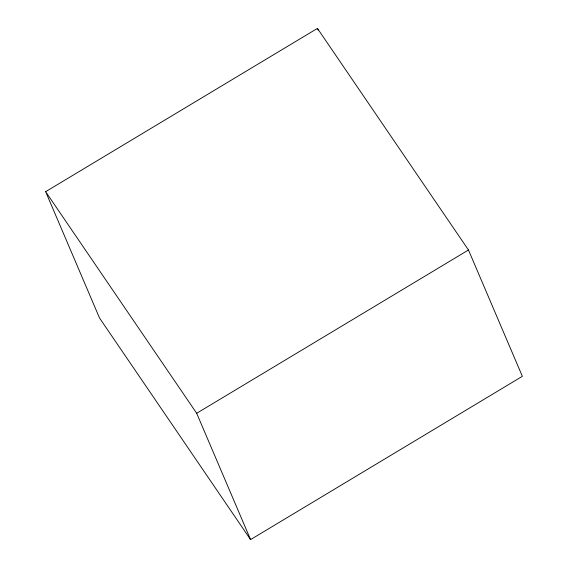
<?xml version="1.0" encoding="UTF-8"?>
<svg xmlns="http://www.w3.org/2000/svg" width="568" height="568" viewBox="0 0 568 568"><rect width="100%" height="100%" fill="white"/><g stroke="black" fill="none" stroke-linecap="round" stroke-linejoin="round"><path stroke-width="0.85" d="M45.646 191.679L317.434 28.4L468.472 249.998L522.354 376.321L250.566 539.6L99.528 318.002L45.646 191.679L196.684 413.277L250.566 539.6M196.684 413.277L468.472 249.998M317.434 28.4L318.13 30.033"/></g></svg>
